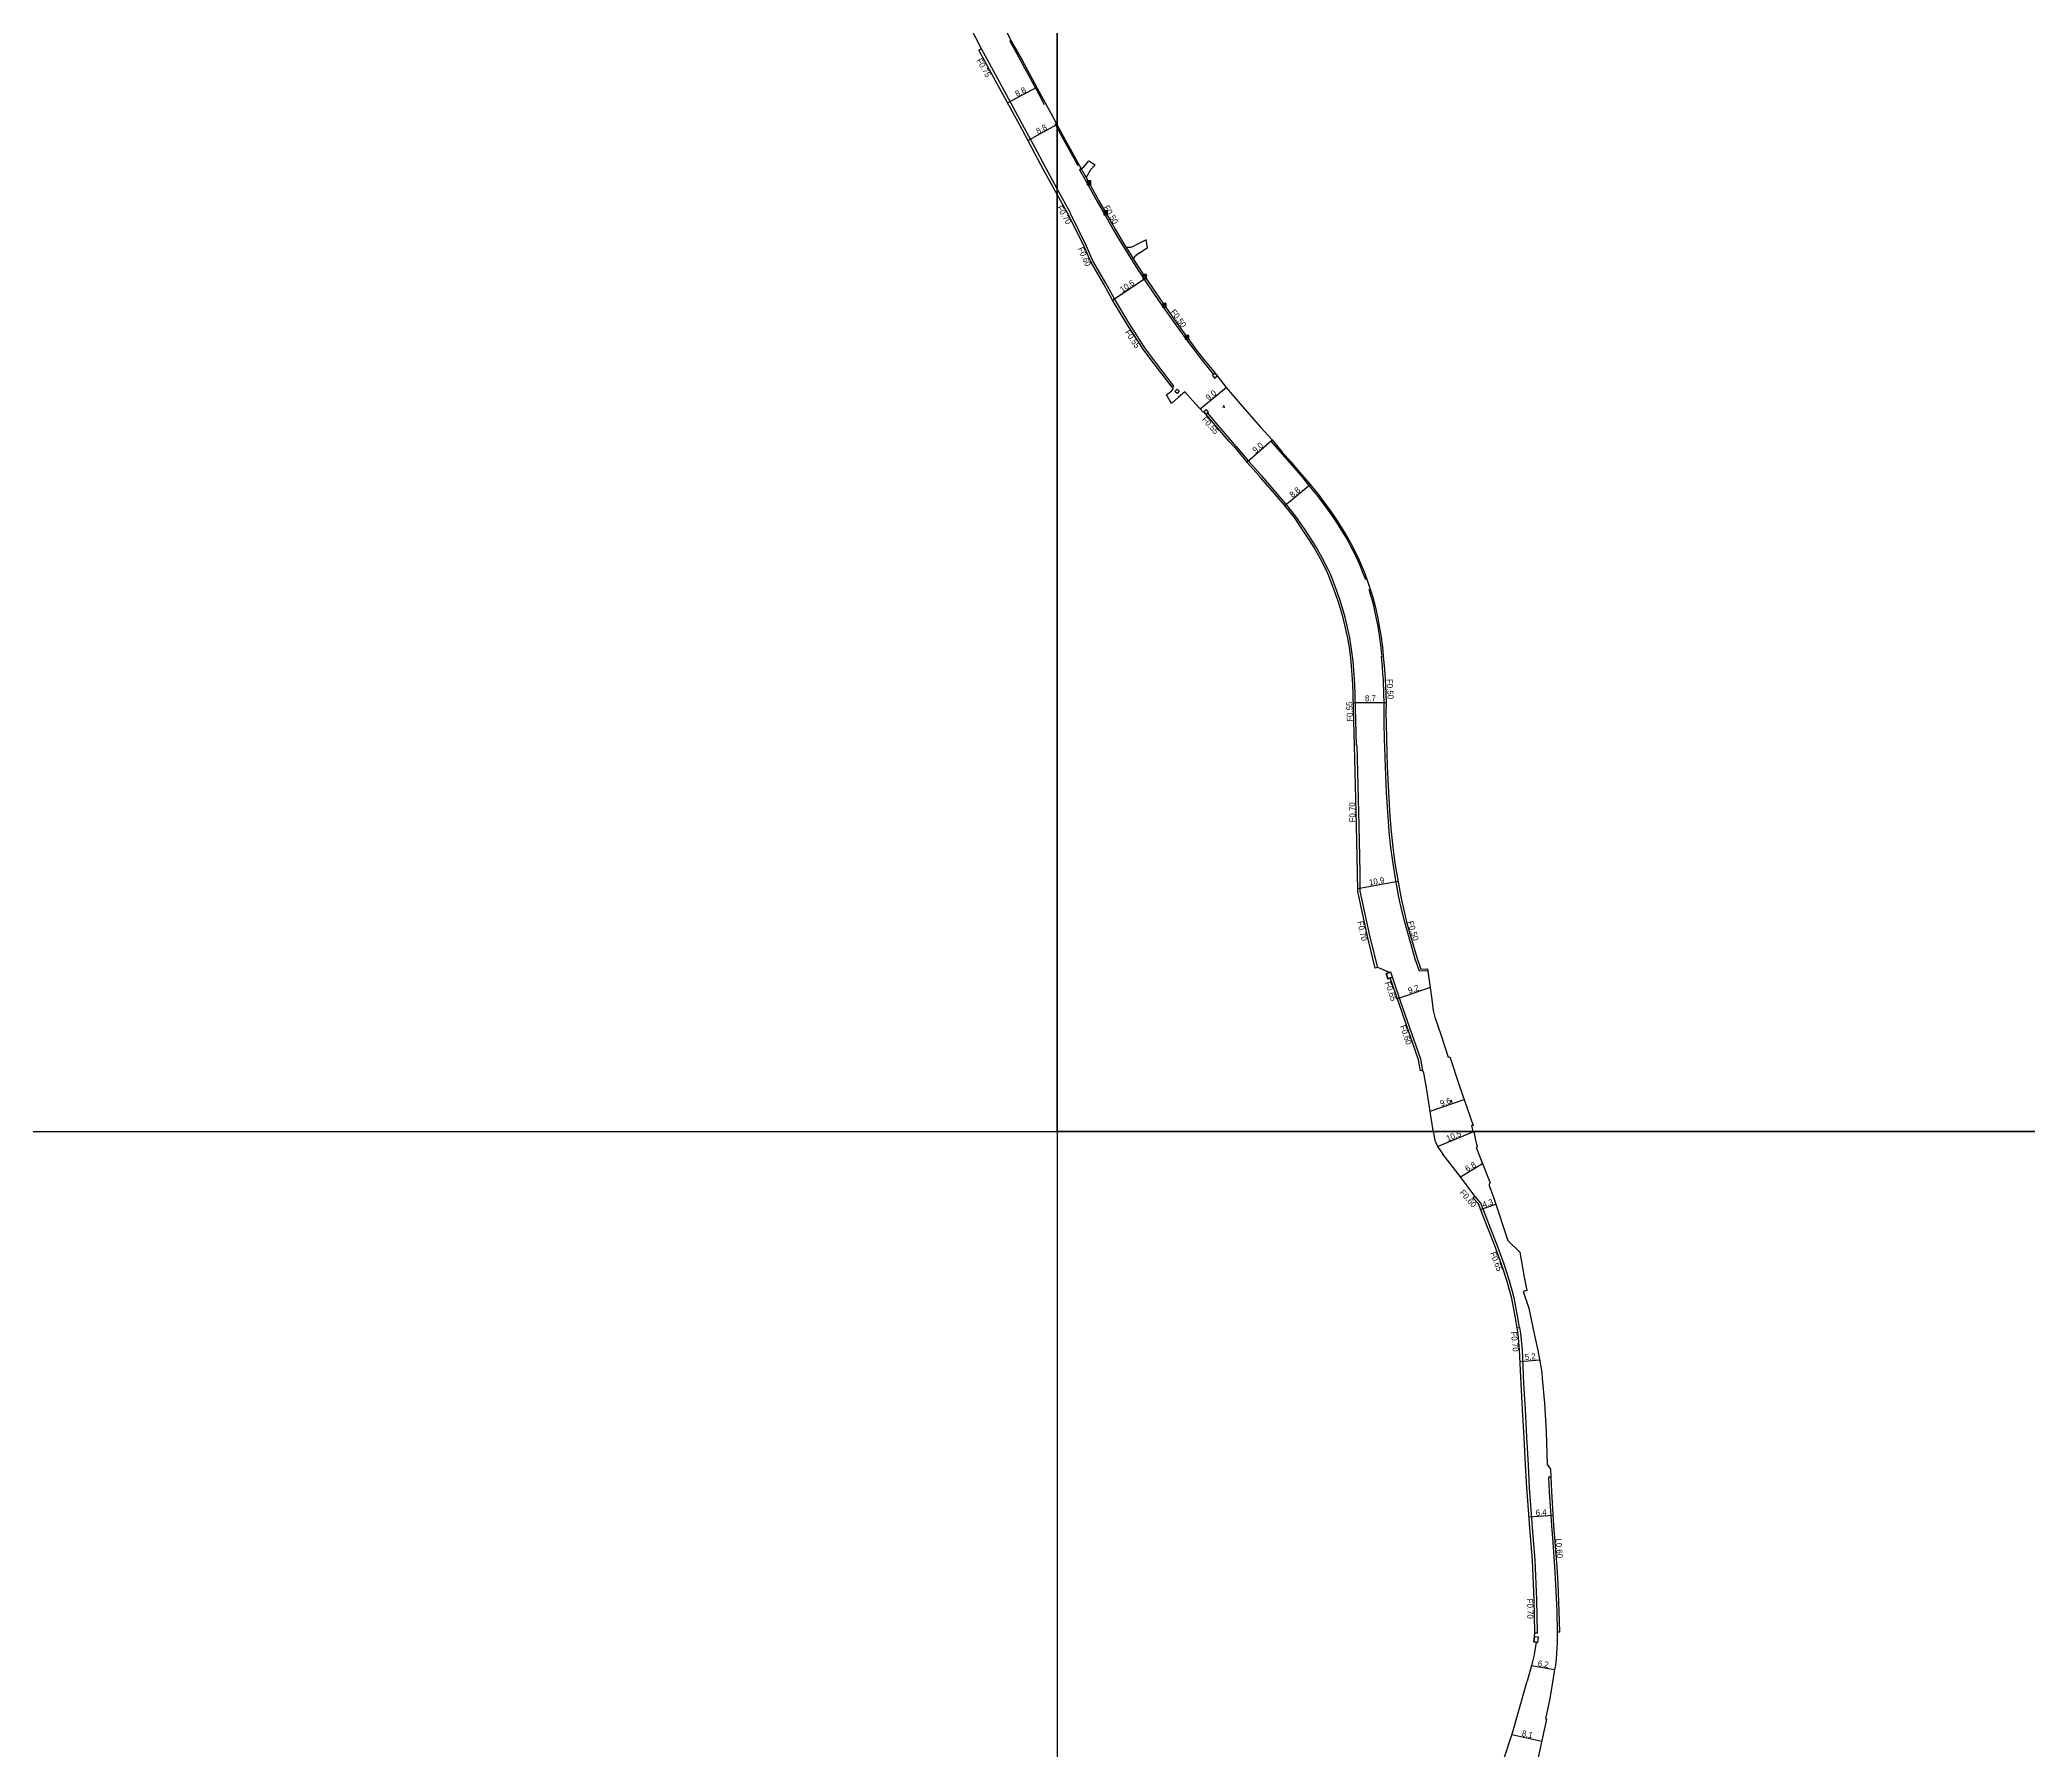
# Model space of a CAD drawing. Header units: metres. Extents: x -8000 to -4000, y -96000 to -93000.
# Drawn here: x -6671 to -6142, y -94365 to -93909 of the extents above; entities that cross this region are included whole.
import ezdxf

# ---------------------------------------------------------------- set-up
doc = ezdxf.new("R2010")
doc.units = ezdxf.units.M
doc.header["$LTSCALE"] = 2.5
for name, color, linetype in [('その他', 7, 'Continuous'), ('側溝・桝', 7, 'Continuous'), ('図郭', 7, 'Continuous'), ('幅員', 7, 'Continuous'), ('歩道・分離帯・安全施設', 7, 'Continuous'), ('舗装', 7, 'Continuous'), ('道路', 7, 'Continuous')]:
    doc.layers.add(name, color=color, linetype=linetype)
doc.styles.get("Standard").update_dxf_attribs({"font": ''})
doc.styles.add('YOKO_DECO', font='txt.shx', dxfattribs={"bigfont": 'extfont.shx'})
doc.styles.get('Standard').set_extended_font_data('@MS PGothic')

# ---------------------------------------------------------------- blocks, each defined once
blk = doc.blocks.new('910910')
blk.add_lwpolyline([(1, -1), (1, 1), (-1, 1), (-1, -1)], close=True)
for points in [[(-0.8, 0.8), (0.8, -0.8)], [(-0.8, -0.8), (0.8, 0.8)]]:
    blk.add_lwpolyline(points)

msp = doc.modelspace()

# ---------------------------------------------------------------- linework, layer by layer
at = {"layer": '側溝・桝'}
for points in [[(-6400, -93949.03), (-6403.06, -93943.44), (-6405.3, -93939.28), (-6408.72, -93932.92), (-6415.32, -93920.77), (-6420.21, -93911.78)], [(-6393.63, -93943.72), (-6394.07, -93943.96), (-6392.78, -93946.29), (-6389.35, -93952.46), (-6387.19, -93956.27), (-6385.03, -93960.04), (-6383.62, -93962.47), (-6380.87, -93966.91), (-6378.48, -93970.67), (-6376.25, -93974.03), (-6373.05, -93978.73), (-6368.78, -93984.83), (-6365.34, -93989.6), (-6363.33, -93992.28), (-6361.42, -93994.75), (-6358.39, -93998.5)], [(-6393.63, -93943.72), (-6392.35, -93946.02)], [(-6369.41, -94001.88), (-6368.96, -94001.53), (-6373.76, -93995.25), (-6376.48, -93991.62), (-6380.97, -93984.69), (-6384.78, -93978.35), (-6387.09, -93974.12), (-6390.62, -93968.04), (-6392.23, -93964.31), (-6396.49, -93955.64), (-6396.41, -93955.6), (-6400, -93949.03)], [(-6381.72, -93964.58), (-6380.45, -93966.64), (-6379.79, -93967.68)], [(-6352.37, -94017.59), (-6353.84, -94015.91), (-6360.03, -94008.71)], [(-6352.37, -94017.59), (-6349.15, -94021.5), (-6345.8, -94025.21)], [(-6320.32, -94097.23), (-6320.61, -94087.35), (-6320.72, -94083.68), (-6320.85, -94080.9), (-6321.28, -94074.8), (-6321.66, -94071.61), (-6322.18, -94068.58), (-6323.38, -94063.09), (-6324.08, -94060.62), (-6324.72, -94058.64), (-6325.8, -94055.65), (-6327.23, -94051.82), (-6327.89, -94050.4), (-6329.46, -94047.27), (-6331.19, -94044.24), (-6332.21, -94042.55), (-6334.18, -94039.57), (-6336.47, -94036.25), (-6339.16, -94032.87), (-6342.33, -94029.2), (-6345.49, -94025.57), (-6345.8, -94025.21)], [(-6301.41, -94157.18), (-6303.64, -94157.3), (-6304.73, -94154.06), (-6306.12, -94149.29), (-6307.52, -94144.27), (-6308.26, -94141.17), (-6309.06, -94137.56), (-6309.98, -94132.58), (-6310.65, -94128.6), (-6311.22, -94124.36), (-6311.68, -94120.14), (-6311.98, -94116.17), (-6312.38, -94109.71), (-6312.69, -94102.82), (-6312.88, -94095.35), (-6312.96, -94091.48), (-6313.04, -94088.48), (-6313.01, -94085.79), (-6313.09, -94083.38), (-6313.21, -94079.71), (-6313.33, -94078.11), (-6313.48, -94076.06), (-6313.75, -94073.5), (-6313.24, -94073.45)], [(-6314.72, -94156.35), (-6316.69, -94148.26), (-6319.36, -94136.03), (-6319.42, -94131.04), (-6319.69, -94118.52), (-6320.2, -94097.23), (-6320.32, -94097.23)], [(-6302.83, -94183.72), (-6302.73, -94183.71), (-6303.22, -94180.75), (-6308.53, -94165.5), (-6310.75, -94158.88)], [(-6279.65, -94239.67), (-6281.08, -94235.3), (-6283.02, -94229.94), (-6284.72, -94225.65), (-6285.87, -94222.72), (-6287.31, -94219.01), (-6288.91, -94217.16)], [(-6276.99, -94252.15), (-6276.99, -94252.14), (-6277.5, -94249.02), (-6278.37, -94244.25), (-6279.65, -94239.67)], [(-6274.62, -94288.7), (-6275, -94281.36), (-6275.43, -94273.91), (-6275.79, -94267.13), (-6276.22, -94258.06), (-6276.64, -94253.75), (-6276.9, -94252.14)], [(-6272.94, -94333.42), (-6272.23, -94333.41), (-6272.36, -94324.56), (-6272.82, -94314.08), (-6273.52, -94305.39), (-6274.09, -94298.25), (-6274.3, -94294.79), (-6274.62, -94288.7)], [(-6268.65, -94291.94), (-6269.23, -94291.96), (-6269.1, -94295.86), (-6268.5, -94304.86), (-6268.14, -94309.23), (-6267.67, -94315.85), (-6267.4, -94320.41), (-6267.08, -94327.66), (-6266.92, -94333.23)]]:
    msp.add_lwpolyline(points, dxfattribs=at)
for points in [[(-6368.1, -94003.52), (-6368.67, -94002.96), (-6368.09, -94002.38), (-6367.53, -94002.94)], [(-6358.12, -93999.4), (-6357.42, -93998.82), (-6357.97, -93998.15), (-6358.67, -93998.73)], [(-6361.01, -94008.38), (-6360.43, -94009.06), (-6359.76, -94008.49), (-6360.35, -94007.81)], [(-6310.75, -94158.88), (-6311.19, -94157.51), (-6312.48, -94157.92), (-6312.04, -94159.29)], [(-6272.13, -94335.96), (-6271.95, -94334.56), (-6272.98, -94334.43), (-6273.16, -94335.83)]]:
    msp.add_lwpolyline(points, close=True, dxfattribs=at)
at = {"layer": '側溝・桝', "flags": 128}
msp.add_lwpolyline([(-6277.62, -94252.25), (-6276.9, -94252.14)], dxfattribs=at)
at = {"layer": '図郭'}
for points in [[(-7200, -94200), (-6400, -94200), (-6400, -93600), (-7200, -93600)], [(-6400, -94200), (-5600, -94200), (-5600, -93600), (-6400, -93600)], [(-6400, -94800), (-5600, -94800), (-5600, -94200), (-6400, -94200)]]:
    msp.add_lwpolyline(points, close=True, dxfattribs=at)
at = {"layer": '幅員'}
for points in [[(-6413.21, -93926.19), (-6405.47, -93922)], [(-6407.81, -93936.17), (-6400.09, -93931.94)], [(-6385.27, -93978.64), (-6376.47, -93972.78)], [(-6361.98, -94007.62), (-6355.01, -94001.93)], [(-6349.55, -94021.84), (-6342.8, -94015.89)], [(-6339.48, -94033.33), (-6332.7, -94027.75)], [(-6321.21, -94085.78), (-6312.49, -94085.79)], [(-6320.05, -94135.31), (-6309.31, -94133.33)], [(-6300.78, -94161.64), (-6309.49, -94164.61)], [(-6300.76, -94194.51), (-6291.71, -94191.42)], [(-6298.85, -94203.96), (-6289.15, -94199.94)], [(-6292.73, -94212.01), (-6286.86, -94208.51)], [(-6287.34, -94220.68), (-6283.25, -94219.33)], [(-6276.8, -94261.2), (-6271.61, -94260.7)], [(-6274.45, -94302.51), (-6268.09, -94302.09)], [(-6273.77, -94342.12), (-6267.66, -94343.14)], [(-6279.01, -94360.51), (-6271.07, -94362.25)]]:
    msp.add_lwpolyline(points, dxfattribs=at)
at = {"layer": '歩道・分離帯・安全施設'}
for points in [[(-6403.36, -93926.66), (-6405.01, -93923.61), (-6409.66, -93915.01), (-6412.63, -93909.64)], [(-6400, -93932.84), (-6400.6, -93931.75)], [(-6394.47, -93942.91), (-6400, -93932.84)], [(-6317.88, -94053.15), (-6318.64, -94051.14), (-6319.4, -94049.27), (-6320.24, -94047.38), (-6320.97, -94045.88), (-6321.83, -94044.22), (-6322.68, -94042.65), (-6323.4, -94041.39), (-6324.41, -94039.71), (-6325.57, -94037.89), (-6326.67, -94036.27), (-6327.69, -94034.79), (-6328.67, -94033.43), (-6329.65, -94032.09), (-6330.84, -94030.55), (-6332.12, -94028.96), (-6333.38, -94027.44), (-6334.59, -94026), (-6336.28, -94024.02), (-6338.12, -94021.88), (-6340.68, -94018.97), (-6343.07, -94016.17)], [(-6313.58, -94073.26), (-6313.8, -94071.1), (-6314.22, -94067.94), (-6314.64, -94065.52), (-6315.1, -94063.07), (-6315.54, -94060.91), (-6315.95, -94059.26), (-6316.43, -94057.54), (-6317, -94055.71)]]:
    msp.add_lwpolyline(points, dxfattribs=at)
at = {"layer": '道路'}
for points in [[(-6420.86, -93912.11), (-6420.21, -93911.78), (-6427.64, -93897.24), (-6429.47, -93894.07), (-6431.37, -93891.03), (-6433.12, -93888.32), (-6438.93, -93879.33), (-6439.9, -93877.82), (-6441.16, -93875.68), (-6442.5, -93873.44), (-6444.56, -93869.61), (-6446.17, -93866.18), (-6447.15, -93864.1), (-6450.49, -93856.39), (-6451.27, -93854.56), (-6453.53, -93848.61), (-6456.89, -93840.35), (-6458.96, -93835.08), (-6460.37, -93831.55), (-6461.38, -93828.83)], [(-6400, -93950.55), (-6403.71, -93943.79), (-6405.95, -93939.63), (-6409.37, -93933.27), (-6415.97, -93921.13), (-6420.86, -93912.11)], [(-6413.43, -93907.33), (-6412.24, -93909.74), (-6409.36, -93914.82), (-6404.71, -93923.42), (-6401.2, -93929.91), (-6400, -93932.1)], [(-6400, -93932.1), (-6393.63, -93943.72), (-6392.97, -93943.22), (-6392.32, -93942.44)], [(-6391.19, -93944.02), (-6392.35, -93946.02), (-6388.91, -93952.21), (-6386.76, -93956.02), (-6384.6, -93959.79), (-6383.19, -93962.21), (-6381.72, -93964.58), (-6380.39, -93964.53), (-6379.85, -93964.38), (-6379.14, -93964.07)], [(-6391.56, -93941.57), (-6389.93, -93942.68)], [(-6389.93, -93942.68), (-6391.19, -93944.02)], [(-6369.41, -94001.88), (-6374.21, -93995.59), (-6376.95, -93991.95), (-6381.46, -93985), (-6385.27, -93978.64), (-6387.61, -93974.42), (-6391.16, -93968.31), (-6392.78, -93964.56), (-6397.04, -93955.95), (-6400, -93950.55)], [(-6376.37, -93962.58), (-6379.14, -93964.07)], [(-6378.18, -93966.18), (-6376.02, -93964.67)], [(-6376.02, -93964.67), (-6376.37, -93962.58)], [(-6378.18, -93966.18), (-6379.02, -93966.77), (-6379.45, -93967.17), (-6379.79, -93967.68), (-6378.06, -93970.4), (-6375.83, -93973.75), (-6372.63, -93978.45), (-6368.37, -93984.54), (-6364.93, -93989.3), (-6362.93, -93991.98), (-6361.02, -93994.44), (-6357.97, -93998.15), (-6357.42, -93998.82)], [(-6369.41, -94001.88), (-6369.33, -94002), (-6369.28, -94002.11), (-6369.27, -94002.22), (-6369.26, -94002.33), (-6369.86, -94003.1)], [(-6357.42, -93998.82), (-6355.01, -94001.93), (-6351.35, -94006.25)], [(-6370.93, -94003.91), (-6369.86, -94003.1)], [(-6369.61, -94006.18), (-6370.93, -94003.91)], [(-6363.99, -94005.39), (-6366.02, -94003.07), (-6367.84, -94004.61)], [(-6363.99, -94005.39), (-6361.98, -94007.62), (-6361.19, -94008.53)], [(-6351.35, -94006.25), (-6345.92, -94012.45)], [(-6361.01, -94008.38), (-6361.19, -94008.53)], [(-6352.77, -94017.94), (-6354.24, -94016.26), (-6361.01, -94008.38)], [(-6345.92, -94012.45), (-6342.8, -94015.89), (-6340.12, -94019.12)], [(-6352.77, -94017.94), (-6349.55, -94021.84), (-6346.21, -94025.55)], [(-6340.12, -94019.12), (-6337.87, -94021.67), (-6336.03, -94023.81), (-6334.34, -94025.79), (-6333.13, -94027.23), (-6331.87, -94028.76), (-6330.59, -94030.35), (-6329.39, -94031.89), (-6328.41, -94033.24), (-6327.43, -94034.6), (-6326.4, -94036.09), (-6325.29, -94037.72), (-6324.14, -94039.54), (-6323.12, -94041.23), (-6322.4, -94042.49), (-6321.54, -94044.07), (-6320.68, -94045.73), (-6319.95, -94047.25), (-6319.1, -94049.14), (-6318.34, -94051.02), (-6317.62, -94052.94), (-6316.7, -94055.59), (-6316.12, -94057.44), (-6315.63, -94059.18), (-6315.22, -94060.84), (-6314.78, -94063.01), (-6314.32, -94065.46), (-6313.89, -94067.89), (-6313.47, -94071.06), (-6313.24, -94073.45), (-6312.97, -94076.02), (-6312.81, -94078.07), (-6312.7, -94079.68), (-6312.58, -94083.36), (-6312.49, -94085.79), (-6312.52, -94088.48), (-6312.45, -94091.47), (-6312.36, -94095.34), (-6312.18, -94102.8), (-6311.86, -94109.68), (-6311.47, -94116.13), (-6311.17, -94120.09), (-6310.71, -94124.3), (-6310.14, -94128.52), (-6309.47, -94132.49), (-6308.55, -94137.46), (-6307.76, -94141.05), (-6307.02, -94144.14), (-6305.62, -94149.15), (-6304.24, -94153.91), (-6303.28, -94156.76), (-6301.48, -94156.67), (-6300.78, -94161.64), (-6300.28, -94164.84), (-6299.93, -94167.72), (-6299.49, -94169.57), (-6297.79, -94174.38), (-6295.94, -94180.19), (-6295.56, -94180.09), (-6293, -94187.62), (-6289.34, -94198.33), (-6289.76, -94198.36), (-6289.38, -94200)], [(-6299.87, -94200), (-6300.05, -94199.13), (-6301.72, -94188.34), (-6302.45, -94184.38), (-6302.83, -94183.72), (-6303.35, -94183.81), (-6303.83, -94180.91), (-6309.12, -94165.71), (-6311.38, -94159.08), (-6312.04, -94159.29), (-6312.48, -94157.92), (-6311.56, -94157.63), (-6314.72, -94156.35), (-6315.38, -94156.51), (-6317.35, -94148.42), (-6320.04, -94136.1), (-6320.1, -94131.05), (-6320.37, -94118.54), (-6320.88, -94097.25), (-6321.16, -94087.37), (-6321.27, -94083.71), (-6321.36, -94080.93), (-6321.79, -94074.85), (-6322.17, -94071.68), (-6322.71, -94068.69), (-6323.91, -94063.22), (-6324.6, -94060.78), (-6325.23, -94058.81), (-6326.3, -94055.84), (-6327.72, -94052.02), (-6328.37, -94050.63), (-6329.93, -94047.52), (-6331.65, -94044.5), (-6332.66, -94042.83), (-6334.62, -94039.87), (-6336.9, -94036.57), (-6339.57, -94033.21), (-6342.73, -94029.55), (-6345.9, -94025.92), (-6346.21, -94025.55)], [(-6299.32, -94202.67), (-6299.87, -94200)], [(-6299.32, -94202.67), (-6298.85, -94203.96), (-6297.38, -94206.03)], [(-6289.15, -94199.94), (-6288.66, -94202.27), (-6288.27, -94204.1)], [(-6280.24, -94239.93), (-6281.68, -94235.51), (-6283.61, -94230.17), (-6285.31, -94225.88), (-6286.46, -94222.95), (-6287.9, -94219.24), (-6289.36, -94217.58), (-6288.91, -94217.16), (-6292.73, -94212.01), (-6297.38, -94206.03)], [(-6288.27, -94204.1), (-6288.53, -94204.19), (-6286.86, -94208.51), (-6284.82, -94213.64), (-6284.94, -94213.83), (-6285.08, -94214.02), (-6285.06, -94214.38), (-6283.79, -94217.69), (-6280.06, -94229.01), (-6276.89, -94232.09), (-6275.74, -94238.7)], [(-6275.35, -94288.7), (-6275.72, -94281.4), (-6276.15, -94273.95), (-6276.52, -94267.17), (-6276.95, -94258.11), (-6277.36, -94253.84), (-6277.62, -94252.24), (-6278.12, -94249.13), (-6278.99, -94244.39), (-6280.24, -94239.93)], [(-6275.74, -94238.7), (-6275.07, -94242.29), (-6276.01, -94242.55), (-6274.53, -94246.98), (-6273.33, -94252.56), (-6272.1, -94258.22), (-6271.63, -94260.55), (-6271.08, -94264.12), (-6270.91, -94265.75), (-6270.37, -94272.24), (-6269.91, -94279.85), (-6269.66, -94288.58)], [(-6274.79, -94298.31), (-6275.03, -94294.83), (-6275.35, -94288.7)], [(-6269.66, -94288.58), (-6268.72, -94289.81), (-6268.51, -94295.83), (-6267.91, -94304.82), (-6267.55, -94309.19), (-6267.08, -94315.81), (-6266.81, -94320.37), (-6266.49, -94327.64), (-6266.33, -94333.24), (-6266.92, -94333.23), (-6266.97, -94335.94), (-6267.21, -94340.43)], [(-6273.02, -94338.95), (-6272.81, -94338.15), (-6272.46, -94335.92), (-6273.16, -94335.83), (-6272.98, -94334.43), (-6272.94, -94333.29), (-6273.06, -94324.59), (-6273.51, -94314.12), (-6274.22, -94305.45), (-6274.79, -94298.31)], [(-6273.02, -94338.95), (-6273.77, -94342.12), (-6274.96, -94346.26)], [(-6267.21, -94340.43), (-6267.44, -94341.98), (-6267.66, -94343.14), (-6268.25, -94347.11)], [(-6292.42, -94458.95), (-6292.36, -94456.15), (-6292.19, -94453.34), (-6291.64, -94448.74), (-6290.97, -94443.83), (-6288.97, -94431.98), (-6288.54, -94425.56), (-6287.84, -94416.99), (-6286.42, -94402.52), (-6286.25, -94401.08), (-6285.91, -94398.36), (-6285.96, -94393.9), (-6285.9, -94389.8), (-6285.87, -94388.45), (-6285.69, -94386.24), (-6285.55, -94384.61), (-6285.12, -94381.71), (-6284.78, -94380), (-6284.22, -94377.78), (-6282.55, -94371.84), (-6281.13, -94367.06), (-6278.87, -94360.06), (-6275.48, -94348.15), (-6274.96, -94346.26)], [(-6268.25, -94347.11), (-6268.93, -94350.88), (-6270.1, -94356.34), (-6269.79, -94356.41), (-6272.73, -94369.8), (-6274.19, -94376.72), (-6275.71, -94384.58), (-6276.66, -94390.15), (-6277.49, -94395.36), (-6278.53, -94403.28), (-6279.06, -94407.92), (-6279.7, -94414.35), (-6279.99, -94418.05), (-6280.32, -94422.75), (-6280.62, -94426.37), (-6280.01, -94426.41), (-6280.7, -94440.01), (-6281.1, -94448.21), (-6281.46, -94456.21)]]:
    msp.add_lwpolyline(points, dxfattribs=at)
at = {"layer": '道路', "flags": 128}
for points in [[(-6392.32, -93942.44), (-6391.56, -93941.57)], [(-6369.61, -94006.18), (-6367.84, -94004.61)]]:
    msp.add_lwpolyline(points, dxfattribs=at)

# ---------------------------------------------------------------- block references
at = {"layer": 'その他', "xscale": 0.5, "yscale": 0.5, "zscale": 0.5}
for p in [(-6391.56, -93947.45, 201.92), (-6387.09, -93955.43, 201.69), (-6376.75, -93972.37, 200.98), (-6371.51, -93980.05, 200.7), (-6365.46, -93988.57, 200.35)]:
    msp.add_blockref('910910', p, dxfattribs=at)

# ---------------------------------------------------------------- texts
at = {"layer": '側溝・桝'}
for s, rotation, p in [('F0.75', 299, (-6421.55, -93914.85)), ('F0.70', 299, (-6400.15, -93954.01)), ('F0.50', 300, (-6387.74, -93953.99)), ('F0.60', 293, (-6394.55, -93964.95)), ('F0.50', 306, (-6369.96, -93981.83)), ('F0.55', 304, (-6382.12, -93987.26)), ('F0.55', 311, (-6361.6, -94010.5)), ('F0.50', 273, (-6312.35, -94079.56)), ('F0.55', 92, (-6321.31, -94090.86)), ('F0.70', 91, (-6320.63, -94117.66)), ('F0.70', 282, (-6320.15, -94144.12)), ('F0.50', 287, (-6306.83, -94144.2)), ('F0.65', 289, (-6312.86, -94160.34)), ('F0.60', 289, (-6308.83, -94171.94)), ('F0.60', 311, (-6293, -94216.3)), ('F0.65', 291, (-6284.84, -94232.34)), ('F0.70', 276, (-6279.3, -94253.3)), ('L0.60', 274, (-6267.39, -94308.34)), ('F0.70', 271, (-6274.99, -94324.34))]:
    msp.add_text(s, height=1.6, rotation=rotation, dxfattribs=at).set_placement(p)
at = {"layer": '幅員'}
for s, rotation, p in [('8.8', 28, (-6410.69, -93924.63)), ('8.8', 29, (-6405.09, -93934.56)), ('10.6', 34, (-6382.65, -93976.72)), ('9.0', 39, (-6359.72, -94005.52)), ('9.0', 41, (-6347.21, -94019.5)), ('8.8', 40, (-6337.39, -94031.36)), ('10.9', 10, (-6316.87, -94134.5)), ('9.2', 19, (-6306.33, -94163.29)), ('9.6', 19, (-6297.8, -94193.34)), ('10.5', 23, (-6296.06, -94202.67)), ('6.8', 31, (-6290.86, -94210.77)), ('4.3', 18, (-6286.59, -94220.26)), ('5.2', 5.5137, (-6275.5, -94260.83)), ('6.4', 4, (-6272.62, -94302.26)), ('6.2', 351, (-6272.2, -94342.27)), ('8.1', 348, (-6276.48, -94360.87))]:
    msp.add_text(s, height=1.6, rotation=rotation, dxfattribs=at).set_placement(p)
msp.add_text('8.7', height=1.6, dxfattribs=at).set_placement((-6318.11, -94085.45))
at = {"layer": '舗装', "style": 'YOKO_DECO'}
for p in [(-6356, -94007.34, 199.29), (-6295.43, -94192.31, 191.89)]:
    msp.add_text('A', height=0.75, dxfattribs=at).set_placement(p)

doc.saveas('drawing.dxf')
